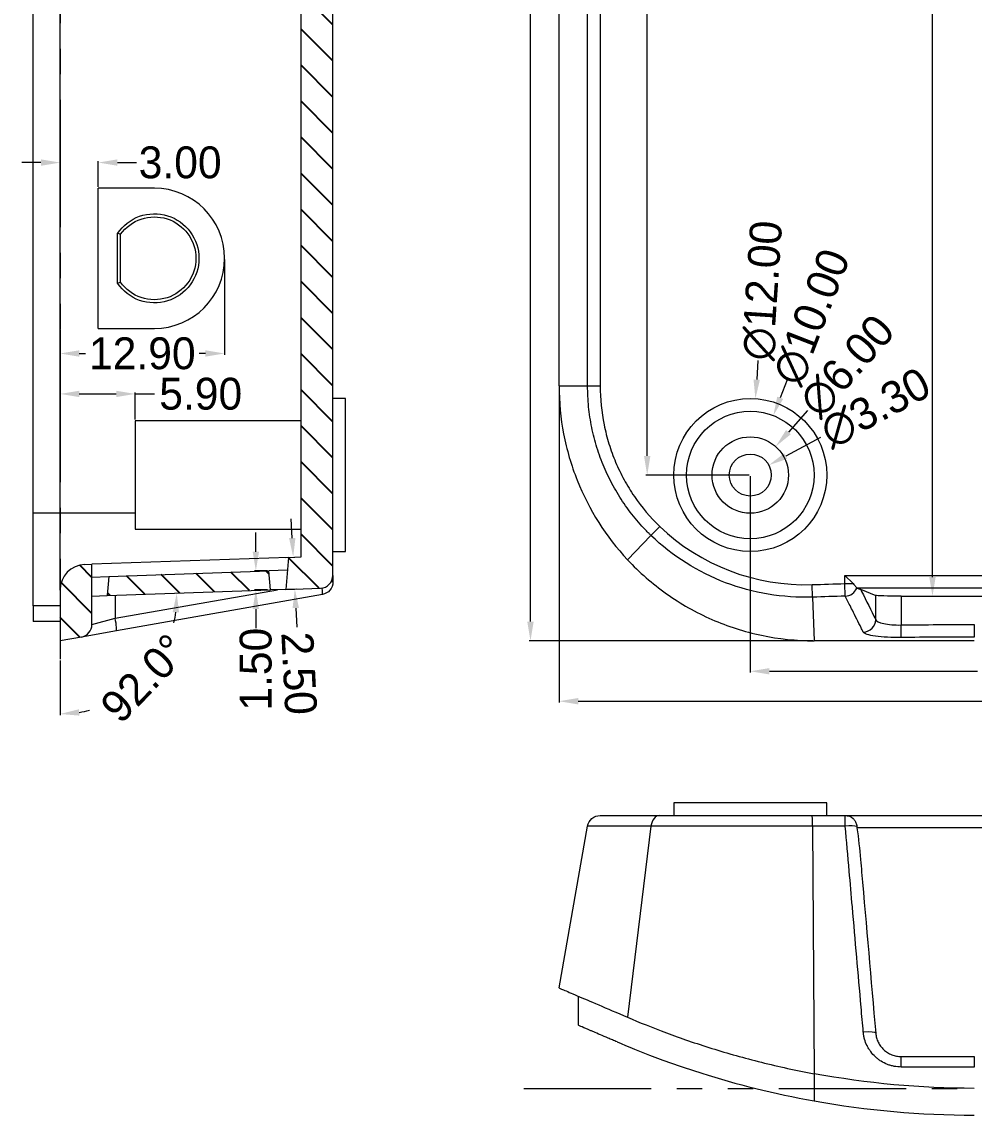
# Model space of a CAD drawing. Extents: x 18 to 718, y 389 to 747.
# Drawn here: x 361.7 to 436.4, y 488.4 to 574.2 of the extents above; entities that cross this region are included whole.
import ezdxf

# ---------------------------------------------------------------- set-up
doc = ezdxf.new("R2010")
doc.units = 0
doc.header["$MEASUREMENT"] = 0
doc.linetypes.add('PHANTOM', pattern=[2.5, 1.25, -0.25, 0.25, -0.25, 0.25, -0.25])
doc.layers.add('10', color=7, linetype='Continuous')
doc.layers.add('20', color=7, linetype='Continuous')
doc.dimstyles.new('1', dxfattribs={"dimtxt": 2.5, "dimasz": 1.5, "dimexe": 0.1, "dimexo": 0.1, "dimgap": 0.09, "dimtad": 0, "dimzin": 0, "dimdsep": 46, "dimtxsty": 'Standard', "dimcen": 0, "dimclrd": 4, "dimclre": 4, "dimclrt": 3, "dimadec": 1, "dimazin": 0, "dimtfac": 1, "dimtofl": 0, "dimtmove": 0, "dimatfit": 3, "dimfxl": 0, "dimtolj": 1, "dimtzin": 0, "dimlwd": 9, "dimlwe": 9, "dimarcsym": 0})

# ---------------------------------------------------------------- blocks, each defined once
blk = doc.blocks.new('HATCH5')
at = {"color": 200, "linetype": 'Continuous'}
for p, q in [((456.054, 802.414), (457.597, 803.955)), ((457.924, 801.455), (460.342, 803.87)), ((460.754, 801.455), (461.712, 802.412)), ((459.332, 800.034), (459.535, 800.237)), ((459.427, 797.303), (460.878, 798.752)), ((459.523, 794.571), (460.973, 796.02)), ((459.618, 791.839), (461.069, 793.288)), ((459.714, 789.107), (461.164, 790.556)), ((460.997, 787.562), (461.259, 787.825)), ((459.904, 783.644), (462.3, 786.038)), ((461.644, 782.555), (464.147, 785.055)), ((464.474, 782.555), (466.977, 785.055)), ((467.304, 782.555), (469.806, 785.055)), ((470.134, 782.555), (472.636, 785.055)), ((472.964, 782.555), (475.466, 785.055)), ((475.793, 782.555), (478.296, 785.055)), ((478.623, 782.555), (481.126, 785.055)), ((481.453, 782.555), (483.956, 785.055)), ((484.283, 782.555), (486.785, 785.055)), ((487.113, 782.555), (489.615, 785.055)), ((489.943, 782.555), (492.445, 785.055)), ((492.772, 782.555), (495.275, 785.055)), ((495.602, 782.555), (498.105, 785.055)), ((498.432, 782.555), (500.935, 785.055)), ((502.777, 784.068), (503.764, 785.055)), ((504.092, 782.555), (506.594, 785.055)), ((501.262, 782.555), (502.777, 784.068))]:
    blk.add_line(p, q, dxfattribs=at)
blk = doc.blocks.new('*D256')
at = {"color": 4, "linetype": 'Continuous', "lineweight": 9}
for p, q in [((430.767, 702.142), (433.228, 702.142)), ((433.128, 700.642), (433.128, 621.149)), ((433.128, 530.642), (433.128, 610.135)), ((430.767, 529.142), (433.228, 529.142))]:
    blk.add_line(p, q, dxfattribs=at)
for points in [[(432.878, 700.642), (433.378, 700.642), (433.128, 702.142)], [(432.878, 530.642), (433.378, 530.642), (433.128, 529.142)]]:
    blk.add_solid(points, dxfattribs=at)
at = {"layer": 'Defpoints', "color": 0, "linetype": 'Continuous', "lineweight": 9}
for p in [(430.667, 702.142), (433.128, 702.142), (430.667, 529.142)]:
    blk.add_point(p, dxfattribs=at)
at = {"color": 3, "linetype": 'Continuous', "lineweight": 9, "insert": (433.128, 615.642), "char_height": 2.5, "attachment_point": 5, "rotation": 90}
blk.add_mtext('\\A1;173.00', dxfattribs=at)
blk = doc.blocks.new('*D257')
at = {"color": 4, "linetype": 'Continuous', "lineweight": 9}
for p, q in [((418.734, 692.642), (410.647, 692.642)), ((410.747, 691.142), (410.747, 620.499)), ((410.747, 540.142), (410.747, 609.486)), ((418.734, 538.642), (410.647, 538.642))]:
    blk.add_line(p, q, dxfattribs=at)
for points in [[(410.497, 691.142), (410.997, 691.142), (410.747, 692.642)], [(410.497, 540.142), (410.997, 540.142), (410.747, 538.642)]]:
    blk.add_solid(points, dxfattribs=at)
at = {"layer": 'Defpoints', "color": 0, "linetype": 'Continuous', "lineweight": 9}
for p in [(410.747, 692.642), (418.834, 692.642), (418.834, 538.642)]:
    blk.add_point(p, dxfattribs=at)
at = {"color": 3, "linetype": 'Continuous', "lineweight": 9, "insert": (410.747, 614.993), "char_height": 2.5, "attachment_point": 5, "rotation": 90}
blk.add_mtext('\\A1;154.00', dxfattribs=at)
blk = doc.blocks.new('*D258')
at = {"color": 4, "linetype": 'Continuous', "lineweight": 9}
for p, q in [((423.734, 705.642), (401.49, 705.642)), ((401.59, 704.142), (401.59, 620.94)), ((401.59, 527.142), (401.59, 610.344)), ((423.734, 525.642), (401.49, 525.642))]:
    blk.add_line(p, q, dxfattribs=at)
for points in [[(401.34, 704.142), (401.84, 704.142), (401.59, 705.642)], [(401.34, 527.142), (401.84, 527.142), (401.59, 525.642)]]:
    blk.add_solid(points, dxfattribs=at)
at = {"layer": 'Defpoints', "color": 0, "linetype": 'Continuous', "lineweight": 9}
for p in [(423.834, 705.642), (401.59, 525.642), (423.834, 525.642)]:
    blk.add_point(p, dxfattribs=at)
at = {"color": 3, "linetype": 'Continuous', "lineweight": 9, "insert": (401.59, 615.642), "char_height": 2.5, "attachment_point": 5, "rotation": 90}
blk.add_mtext('\\A1;180.00', dxfattribs=at)
blk = doc.blocks.new('*D259')
at = {"color": 4, "linetype": 'Continuous', "lineweight": 9}
for p, q in [((418.834, 538.542), (418.834, 523.149)), ((463.834, 524.096), (463.834, 523.149)), ((420.334, 523.249), (436.661, 523.249)), ((462.334, 523.249), (446.007, 523.249))]:
    blk.add_line(p, q, dxfattribs=at)
for points in [[(420.334, 523.499), (420.334, 522.999), (418.834, 523.249)], [(462.334, 523.499), (462.334, 522.999), (463.834, 523.249)]]:
    blk.add_solid(points, dxfattribs=at)
at = {"layer": 'Defpoints', "color": 0, "linetype": 'Continuous', "lineweight": 9}
for p in [(418.834, 538.642), (463.834, 524.196), (463.834, 523.249)]:
    blk.add_point(p, dxfattribs=at)
at = {"color": 3, "linetype": 'Continuous', "lineweight": 9, "insert": (441.334, 523.249), "char_height": 2.5, "attachment_point": 5}
blk.add_mtext('\\A1;45.00', dxfattribs=at)
blk = doc.blocks.new('*D261')
at = {"color": 4, "linetype": 'Continuous', "lineweight": 9}
blk.add_line((424.352, 541.594), (421.611, 540.128), dxfattribs=at)
blk.add_solid([(421.494, 540.349), (421.729, 539.908), (420.289, 539.42)], dxfattribs=at)
at = {"layer": 'Defpoints', "color": 0, "linetype": 'Continuous', "lineweight": 9}
for p in [(420.289, 539.42), (417.379, 537.864)]:
    blk.add_point(p, dxfattribs=at)
at = {"color": 3, "linetype": 'Continuous', "lineweight": 9, "insert": (428.656, 543.897), "char_height": 2.5, "attachment_point": 5, "rotation": 28.14751}
blk.add_mtext('\\A1;∅3.30', dxfattribs=at)
blk = doc.blocks.new('*D262')
at = {"color": 4, "linetype": 'Continuous', "lineweight": 9}
blk.add_line((423.326, 543.696), (421.824, 542.006), dxfattribs=at)
blk.add_solid([(421.637, 542.172), (422.01, 541.839), (420.827, 540.884)], dxfattribs=at)
at = {"layer": 'Defpoints', "color": 0, "linetype": 'Continuous', "lineweight": 9}
for p in [(420.827, 540.884), (416.841, 536.4)]:
    blk.add_point(p, dxfattribs=at)
at = {"color": 3, "linetype": 'Continuous', "lineweight": 9, "insert": (426.431, 547.189), "char_height": 2.5, "attachment_point": 5, "rotation": 48.36741}
blk.add_mtext('\\A1;∅6.00', dxfattribs=at)
blk = doc.blocks.new('*D263')
at = {"color": 4, "linetype": 'Continuous', "lineweight": 9}
blk.add_line((421.724, 546.102), (421.182, 544.703), dxfattribs=at)
blk.add_solid([(420.949, 544.793), (421.416, 544.613), (420.64, 543.304)], dxfattribs=at)
at = {"layer": 'Defpoints', "color": 0, "linetype": 'Continuous', "lineweight": 9}
for p in [(420.64, 543.304), (417.028, 533.98)]:
    blk.add_point(p, dxfattribs=at)
at = {"color": 3, "linetype": 'Continuous', "lineweight": 9, "insert": (423.639, 551.042), "char_height": 2.5, "attachment_point": 5, "rotation": 68.82026}
blk.add_mtext('\\A1;∅10.00', dxfattribs=at)
blk = doc.blocks.new('*D264')
at = {"color": 4, "linetype": 'Continuous', "lineweight": 9}
blk.add_line((419.438, 547.622), (419.338, 546.125), dxfattribs=at)
blk.add_solid([(419.088, 546.142), (419.587, 546.108), (419.237, 544.629)], dxfattribs=at)
at = {"layer": 'Defpoints', "color": 0, "linetype": 'Continuous', "lineweight": 9}
for p in [(419.237, 544.629), (418.431, 532.656)]:
    blk.add_point(p, dxfattribs=at)
at = {"color": 3, "linetype": 'Continuous', "lineweight": 9, "insert": (419.808, 553.116), "char_height": 2.5, "attachment_point": 5, "rotation": 86.14896}
blk.add_mtext('\\A1;∅12.00', dxfattribs=at)
blk = doc.blocks.new('*D265')
at = {"color": 4, "linetype": 'Continuous', "lineweight": 9}
for p, q in [((403.834, 545.542), (403.834, 520.802)), ((523.834, 535.542), (523.834, 520.802)), ((405.334, 520.902), (458.536, 520.902)), ((522.334, 520.902), (469.132, 520.902))]:
    blk.add_line(p, q, dxfattribs=at)
for points in [[(405.334, 521.152), (405.334, 520.652), (403.834, 520.902)], [(522.334, 521.152), (522.334, 520.652), (523.834, 520.902)]]:
    blk.add_solid(points, dxfattribs=at)
at = {"layer": 'Defpoints', "color": 0, "linetype": 'Continuous', "lineweight": 9}
for p in [(403.834, 545.642), (523.834, 535.642), (523.834, 520.902)]:
    blk.add_point(p, dxfattribs=at)
at = {"color": 3, "linetype": 'Continuous', "lineweight": 9, "insert": (463.834, 520.902), "char_height": 2.5, "attachment_point": 5}
blk.add_mtext('\\A1;120.00', dxfattribs=at)
blk = doc.blocks.new('*D351')
at = {"color": 4, "linetype": 'Continuous', "lineweight": 9}
for p, q in [((380.048, 532.627), (380.048, 534.127)), ((380.961, 531.127), (379.948, 531.127)), ((380.961, 529.626), (379.948, 529.626)), ((380.048, 528.126), (380.048, 526.626))]:
    blk.add_line(p, q, dxfattribs=at)
for points in [[(379.798, 532.627), (380.298, 532.627), (380.048, 531.127)], [(379.798, 528.126), (380.298, 528.126), (380.048, 529.626)]]:
    blk.add_solid(points, dxfattribs=at)
at = {"layer": 'Defpoints', "color": 0, "linetype": 'Continuous', "lineweight": 9}
for p in [(381.061, 531.127), (380.048, 529.626), (381.061, 529.626)]:
    blk.add_point(p, dxfattribs=at)
at = {"color": 3, "linetype": 'Continuous', "lineweight": 9, "insert": (380.048, 523.411), "char_height": 2.5, "attachment_point": 5, "rotation": 90}
blk.add_mtext('\\A1;1.50', dxfattribs=at)
blk = doc.blocks.new('*D352')
at = {"color": 4, "linetype": 'Continuous', "lineweight": 9}
for p, q in [((382.903, 533.704), (382.828, 535.202)), ((382.366, 532.175), (383.078, 532.211)), ((382.491, 529.678), (383.204, 529.714)), ((383.179, 528.211), (383.254, 526.712))]:
    blk.add_line(p, q, dxfattribs=at)
for points in [[(383.153, 533.716), (382.654, 533.691), (382.978, 532.206)], [(383.429, 528.223), (382.929, 528.198), (383.104, 529.709)]]:
    blk.add_solid(points, dxfattribs=at)
at = {"layer": 'Defpoints', "color": 0, "linetype": 'Continuous', "lineweight": 9}
for p in [(382.266, 532.17), (382.391, 529.673), (383.104, 529.709)]:
    blk.add_point(p, dxfattribs=at)
at = {"color": 3, "linetype": 'Continuous', "lineweight": 9, "insert": (383.436, 523.085), "char_height": 2.5, "attachment_point": 5, "rotation": 272.87365}
blk.add_mtext('\\A1;2.50', dxfattribs=at)
blk = doc.blocks.new('*D353')
at = {"color": 4, "linetype": 'Continuous', "lineweight": 9}
blk.add_line((364.691, 524.096), (364.691, 519.798), dxfattribs=at)
for start, end in [(347.3886, 352.6033), (279.3967, 284.6114)]:
    blk.add_arc((364.691, 529.055), 9.156, start, end, dxfattribs=at)
for points in [[(373.522, 527.888), (374.021, 527.864), (373.842, 529.374)], [(366.207, 519.772), (366.166, 520.27), (364.691, 519.898)]]:
    blk.add_solid(points, dxfattribs=at)
at = {"layer": 'Defpoints', "color": 0, "linetype": 'Continuous', "lineweight": 9}
for p in [(364.691, 708.082), (368.391, 529.184), (381.191, 529.631), (364.691, 524.196), (369.362, 521.179)]:
    blk.add_point(p, dxfattribs=at)
at = {"color": 3, "linetype": 'Continuous', "lineweight": 9, "insert": (371.278, 522.694), "char_height": 2.5, "attachment_point": 5, "rotation": 46}
blk.add_mtext('\\A1;92.0°', dxfattribs=at)
blk = doc.blocks.new('*D355')
at = {"color": 4, "linetype": 'Continuous', "lineweight": 9}
for p, q in [((364.691, 542.992), (364.691, 545.106)), ((366.191, 545.006), (369.091, 545.006)), ((370.591, 542.992), (370.591, 545.106)), ((370.591, 545.006), (372.091, 545.006))]:
    blk.add_line(p, q, dxfattribs=at)
for points in [[(366.191, 545.256), (366.191, 544.756), (364.691, 545.006)], [(369.091, 545.256), (369.091, 544.756), (370.591, 545.006)]]:
    blk.add_solid(points, dxfattribs=at)
at = {"layer": 'Defpoints', "color": 0, "linetype": 'Continuous', "lineweight": 9}
for p in [(370.591, 545.006), (364.691, 542.892), (370.591, 542.892)]:
    blk.add_point(p, dxfattribs=at)
at = {"color": 3, "linetype": 'Continuous', "lineweight": 9, "insert": (375.723, 545.006), "char_height": 2.5, "attachment_point": 5}
blk.add_mtext('\\A1;5.90', dxfattribs=at)
blk = doc.blocks.new('*D356')
at = {"color": 4, "linetype": 'Continuous', "lineweight": 9}
for p, q in [((363.191, 563.153), (361.691, 563.153)), ((364.691, 561.242), (364.691, 563.253)), ((367.687, 561.242), (367.687, 563.253)), ((369.187, 563.153), (370.687, 563.153))]:
    blk.add_line(p, q, dxfattribs=at)
for points in [[(363.191, 563.403), (363.191, 562.903), (364.691, 563.153)], [(369.187, 563.403), (369.187, 562.903), (367.687, 563.153)]]:
    blk.add_solid(points, dxfattribs=at)
at = {"layer": 'Defpoints', "color": 0, "linetype": 'Continuous', "lineweight": 9}
for p in [(367.687, 563.153), (364.691, 561.142), (367.687, 561.142)]:
    blk.add_point(p, dxfattribs=at)
at = {"color": 3, "linetype": 'Continuous', "lineweight": 9, "insert": (374.11, 563.153), "char_height": 2.5, "attachment_point": 5}
blk.add_mtext('\\A1;3.00', dxfattribs=at)
blk = doc.blocks.new('*D357')
at = {"color": 4, "linetype": 'Continuous', "lineweight": 9}
for p, q in [((377.591, 555.542), (377.591, 548.077)), ((364.691, 550.042), (364.691, 548.077)), ((366.191, 548.177), (366.676, 548.177)), ((376.091, 548.177), (375.606, 548.177))]:
    blk.add_line(p, q, dxfattribs=at)
for points in [[(366.191, 548.427), (366.191, 547.927), (364.691, 548.177)], [(376.091, 548.427), (376.091, 547.927), (377.591, 548.177)]]:
    blk.add_solid(points, dxfattribs=at)
at = {"layer": 'Defpoints', "color": 0, "linetype": 'Continuous', "lineweight": 9}
for p in [(377.591, 555.642), (364.691, 550.142), (364.691, 548.177)]:
    blk.add_point(p, dxfattribs=at)
at = {"color": 3, "linetype": 'Continuous', "lineweight": 9, "insert": (371.141, 548.177), "char_height": 2.5, "attachment_point": 5}
blk.add_mtext('\\A1;12.90', dxfattribs=at)

msp = doc.modelspace()

# ---------------------------------------------------------------- linework, layer by layer
at = {"layer": '10', "color": 1, "linetype": 'PHANTOM', "lineweight": 9, "ltscale": 8}
for p, q in [((364.691, 708.082), (364.691, 524.196)), ((401.066, 490.534), (526.835, 490.534))]:
    msp.add_line(p, q, dxfattribs=at)
at = {"layer": '20', "color": 7, "linetype": 'Continuous', "lineweight": 9}
for p, q in [((362.591, 535.642), (362.591, 695.642)), ((364.691, 535.642), (364.691, 695.642)), ((403.834, 545.642), (403.834, 685.642)), ((406.073, 545.642), (406.073, 685.642)), ((407.057, 685.642), (407.057, 545.642)), ((386.091, 572.637), (386.091, 580.572)), ((383.591, 572.637), (383.591, 578.658)), ((383.591, 532.216), (383.591, 572.637)), ((386.091, 530.768), (386.091, 572.637)), ((372.091, 561.142), (367.687, 561.142)), ((367.687, 550.142), (367.687, 561.142)), ((369.197, 553.682), (369.197, 557.602)), ((369.441, 553.761), (369.441, 557.524)), ((367.687, 550.142), (372.091, 550.142)), ((403.834, 545.642), (406.073, 545.642)), ((406.073, 545.642), (407.057, 545.642)), ((387.091, 544.642), (386.091, 544.642)), ((387.091, 532.642), (387.091, 544.642)), ((370.591, 542.892), (370.591, 534.392)), ((383.591, 542.892), (370.591, 542.892)), ((364.691, 535.642), (362.591, 535.642)), ((362.591, 528.381), (362.591, 535.642)), ((370.592, 535.642), (364.691, 535.642)), ((364.691, 529.625), (364.691, 535.642)), ((370.591, 534.392), (383.591, 534.392)), ((411.046, 533.903), (411.73, 534.611)), ((411.046, 533.903), (409.207, 532.002)), ((386.091, 532.642), (387.091, 532.642)), ((382.611, 532.182), (367.191, 531.644)), ((382.611, 532.182), (382.391, 529.673)), ((382.611, 532.182), (383.591, 532.216)), ((366.622, 531.624), (367.191, 531.644)), ((367.191, 526.922), (367.191, 531.644)), ((368.523, 530.69), (381.061, 531.127)), ((382.523, 531.178), (381.061, 531.127)), ((381.191, 529.631), (381.061, 531.127)), ((367.191, 530.643), (368.523, 530.69)), ((368.523, 530.69), (368.391, 529.184)), ((386.091, 530.255), (385.95, 530.255)), ((386.091, 530.768), (386.091, 530.255)), ((423.722, 529.065), (423.69, 530.049)), ((426.264, 530.768), (513.404, 530.768)), ((426.264, 530.124), (426.264, 530.768)), ((426.908, 530.124), (426.264, 530.768)), ((426.264, 530.124), (426.908, 530.124)), ((426.29, 529.14), (426.264, 530.124)), ((364.691, 529.625), (364.691, 525.642)), ((367.191, 529.142), (368.391, 529.184)), ((368.391, 529.184), (381.191, 529.631)), ((369.017, 527.405), (381.753, 529.651)), ((369.017, 529.206), (369.017, 527.405)), ((385.265, 529.27), (369.104, 526.42)), ((382.391, 529.673), (381.191, 529.631)), ((382.391, 529.673), (385.126, 529.768)), ((512.522, 529.768), (427.204, 529.768)), ((427.483, 529.681), (428.674, 529.206)), ((428.674, 527.308), (428.674, 529.206)), ((430.667, 529.142), (464.434, 529.142)), ((430.667, 529.142), (430.667, 526.88)), ((364.691, 528.381), (362.591, 528.381)), ((362.591, 528.381), (362.591, 527.142)), ((423.722, 529.065), (423.834, 525.642)), ((367.191, 526.922), (369.017, 527.405)), ((364.691, 527.142), (362.591, 527.142)), ((430.681, 525.895), (430.667, 526.88)), ((436.395, 526.922), (436.395, 525.937)), ((366.365, 525.937), (364.691, 525.642)), ((369.104, 526.42), (366.365, 525.937)), ((418.834, 512.934), (412.834, 512.934)), ((412.834, 512.934), (412.834, 511.934)), ((424.834, 512.934), (418.834, 512.934)), ((424.834, 511.934), (424.834, 512.934)), ((426.264, 511.934), (513.404, 511.934)), ((403.834, 498.411), (406.073, 511.107)), ((411.046, 511.107), (409.207, 496.109)), ((423.722, 511.107), (423.834, 491.685)), ((512.522, 510.968), (427.204, 510.968)), ((405.334, 497.768), (405.334, 495.484)), ((436.395, 493.034), (436.395, 492.207)), ((423.834, 491.685), (423.834, 489.551))]:
    msp.add_line(p, q, dxfattribs=at)
for radius in [6, 5, 3, 1.65]:
    msp.add_circle((418.834, 538.642), radius, dxfattribs=at)
for centre, radius, start, end in [((372.091, 555.642), 5.5, 270, 90), ((366.691, 529.625), 2, 92, 180), ((385.091, 530.768), 1, 272, 0), ((366.191, 526.922), 1, 280, 0), ((436.395, 559.609), 71.176, 259.83493, 270)]:
    msp.add_arc(centre, radius, start, end, dxfattribs=at)
at = {"layer": '20', "color": 7, "linetype": 'Continuous', "lineweight": 9, "extrusion": (0, 0, -1)}
for centre, start, end in [((-385.091, 530.255), 180, 260), ((-407.057, 510.934), 10, 90), ((-426.264, 510.934), 90, 130.04672)]:
    msp.add_arc(centre, 1, start, end, dxfattribs=at)
at = {"layer": '20', "color": 7, "linetype": 'Continuous', "lineweight": 9}
for centre, major_axis, ratio, start_param, end_param in [((385.091, 530.255), (-0.174, 0.985), 0.085841, 3.141593, 4.195133), ((426.264, 530.124), (-0.894, -0.449), 0.981537, 1.138163, 2.30908), ((368.93, 527.405), (-0.174, 0.985), 0.085841, 3.141593, 4.697254), ((427.678, 527.308), (-0.894, -0.448), 0.981489, 1.135383, 2.669131), ((411.73, 510.934), (0, -1), 0.695264, 3.141593, 4.537856), ((423.69, 510.934), (0, -1), 0.032609, 1.745329, 3.141593), ((426.264, 510.934), (0, -1), 0.025831, 1.745329, 3.141593), ((426.264, 510.934), (-0.996, -0.087), 0.17091, 3.500985, 4.671901), ((427.678, 494.772), (-0.996, -0.087), 0.171189, 3.141593, 4.675341), ((430.667, 492.034), (0, -1), 0.014629, 1.745329, 3.141593)]:
    msp.add_ellipse(centre, major_axis=major_axis, ratio=ratio, start_param=start_param, end_param=end_param, dxfattribs=at)
at = {"layer": '20', "color": 7, "linetype": 'Continuous', "lineweight": 9, "extrusion": (0, 0, -1)}
msp.add_ellipse((430.667, 529.212), major_axis=(2, 0), ratio=0.034921, start_param=1.570796, end_param=3.054326, dxfattribs=at)
at = {"layer": '20', "color": 7, "linetype": 'Continuous', "lineweight": 9}
for points, knots in [([(369.197, 557.602), (369.629, 558.21), (370.228, 558.689), (371.624, 559.184), (372.406, 559.2), (373.82, 558.769), (374.462, 558.315), (375.34, 557.129), (375.587, 556.381), (375.588, 554.905), (375.342, 554.158), (374.462, 552.969), (373.824, 552.517), (372.406, 552.083), (371.631, 552.098), (370.227, 552.595), (369.629, 553.074), (369.197, 553.682)], [0, 0, 0, 0, 0.125, 0.125, 0.25, 0.25, 0.375, 0.375, 0.5, 0.5, 0.625, 0.625, 0.75, 0.75, 0.875, 0.875, 1, 1, 1, 1]), ([(369.441, 557.524), (369.838, 558.082), (370.413, 558.508), (371.71, 558.941), (372.428, 558.946), (373.73, 558.531), (374.312, 558.112), (375.119, 557.008), (375.341, 556.326), (375.341, 554.958), (375.119, 554.277), (374.312, 553.173), (373.73, 552.753), (372.428, 552.338), (371.71, 552.343), (370.413, 552.776), (369.838, 553.203), (369.441, 553.761)], [0, 0, 0, 0, 0.125, 0.125, 0.25, 0.25, 0.375, 0.375, 0.5, 0.5, 0.625, 0.625, 0.75, 0.75, 0.875, 0.875, 1, 1, 1, 1]), ([(369.441, 557.524), (369.401, 557.537), (369.36, 557.55), (369.319, 557.563), (369.279, 557.576), (369.238, 557.589), (369.197, 557.602)], [0, 0, 0, 0, 0.5, 0.5, 0.5, 1, 1, 1, 1]), ([(369.441, 553.761), (369.401, 553.748), (369.36, 553.735), (369.319, 553.722), (369.279, 553.709), (369.238, 553.695), (369.197, 553.682)], [0, 0, 0, 0, 0.5, 0.5, 0.5, 1, 1, 1, 1]), ([(403.834, 545.642), (403.834, 544.362), (403.956, 543.104), (404.431, 540.632), (404.79, 539.405), (406.181, 535.912), (407.522, 533.809), (409.207, 532.002)], [0, 0, 0, 0, 0.25, 0.25, 0.5, 0.5, 1, 1, 1, 1]), ([(411.046, 533.903), (410.997, 533.95), (410.947, 533.999), (410.85, 534.095), (410.705, 534.241), (410.374, 534.586), (410.101, 534.892), (409.573, 535.518), (409.241, 535.953), (408.621, 536.858), (408.336, 537.323), (407.816, 538.276), (407.58, 538.763), (407.158, 539.76), (406.971, 540.269), (406.728, 541.051), (406.654, 541.314), (406.517, 541.846), (406.456, 542.112), (406.292, 542.916), (406.21, 543.456), (406.1, 544.544), (406.073, 545.093), (406.073, 545.642)], [0, 0, 0, 0, 0.015625, 0.015625, 0.03125, 0.0625, 0.125, 0.125, 0.25, 0.25, 0.375, 0.375, 0.5, 0.5, 0.625, 0.625, 0.6875, 0.6875, 0.75, 0.75, 0.875, 0.875, 1, 1, 1, 1]), ([(407.057, 545.642), (407.057, 544.61), (407.16, 543.591), (407.416, 542.333), (407.473, 542.083), (407.601, 541.583), (407.672, 541.335), (407.9, 540.6), (408.075, 540.12), (408.472, 539.183), (408.693, 538.724), (409.182, 537.828), (409.45, 537.391), (410.325, 536.113), (410.988, 535.329), (411.73, 534.611)], [0, 0, 0, 0, 0.25, 0.25, 0.3125, 0.3125, 0.375, 0.375, 0.5, 0.5, 0.625, 0.625, 0.75, 0.75, 1, 1, 1, 1]), ([(423.722, 529.065), (421.4, 528.989), (419.053, 529.381), (414.745, 531.014), (412.725, 532.278), (411.046, 533.903)], [0, 0, 0, 0, 0.5, 0.5, 1, 1, 1, 1]), ([(409.207, 532.002), (410.133, 531.009), (411.149, 530.12), (413.366, 528.546), (414.57, 527.865), (417.065, 526.773), (418.36, 526.357), (421.053, 525.789), (422.458, 525.642), (423.834, 525.642)], [0, 0, 0, 0, 0.25, 0.25, 0.5, 0.5, 0.75, 0.75, 1, 1, 1, 1]), ([(426.908, 530.124), (426.948, 530.084), (426.984, 530.044), (427.048, 529.97), (427.076, 529.934), (427.124, 529.872), (427.143, 529.846), (427.174, 529.803), (427.185, 529.787), (427.191, 529.778)], [0, 0, 0, 0, 0.25, 0.25, 0.5, 0.5, 0.75, 0.75, 1, 1, 1, 1]), ([(427.7, 526.323), (427.643, 526.437), (427.586, 526.552), (427.529, 526.666), (427.3, 527.122), (427.072, 527.578), (426.843, 528.034), (426.762, 528.198), (426.68, 528.361), (426.598, 528.524), (426.495, 528.729), (426.392, 528.935), (426.29, 529.14)], [0, 0, 0, 0, 0.121465, 0.121465, 0.121465, 0.607327, 0.607327, 0.607327, 0.781153, 0.781153, 0.781153, 1, 1, 1, 1]), ([(427.483, 529.681), (427.512, 529.624), (427.541, 529.566), (427.57, 529.508), (427.938, 528.775), (428.306, 528.042), (428.674, 527.308)], [0, 0, 0, 0, 0.072936, 0.072936, 0.072936, 1, 1, 1, 1]), ([(428.674, 527.308), (428.717, 527.18), (428.943, 527.065), (429.667, 526.908), (430.161, 526.869), (430.667, 526.88)], [0, 0, 0, 0, 0.5, 0.5, 1, 1, 1, 1]), ([(430.681, 525.895), (429.929, 525.884), (429.195, 525.923), (428.108, 526.079), (427.764, 526.195), (427.7, 526.323)], [0, 0, 0, 0, 0.5, 0.5, 1, 1, 1, 1]), ([(426.908, 511.699), (426.972, 511.645), (427.026, 511.577), (427.07, 511.497), (427.113, 511.417), (427.147, 511.324), (427.168, 511.225), (427.179, 511.176), (427.186, 511.126), (427.191, 511.075)], [0, 0, 0, 0, 0.401395, 0.401395, 0.401395, 0.804727, 0.804727, 0.804727, 1, 1, 1, 1]), ([(411.046, 511.107), (410.997, 511.107), (410.947, 511.107), (410.85, 511.107), (410.705, 511.107), (410.374, 511.107), (410.101, 511.107), (409.573, 511.107), (409.241, 511.107), (408.621, 511.107), (408.336, 511.107), (407.816, 511.107), (407.58, 511.107), (407.158, 511.107), (406.971, 511.107), (406.728, 511.107), (406.654, 511.107), (406.517, 511.107), (406.456, 511.107), (406.292, 511.107), (406.21, 511.107), (406.1, 511.107), (406.075, 511.107), (406.07, 511.107)], [0, 0, 0, 0, 0.015625, 0.015625, 0.03125, 0.0625, 0.125, 0.125, 0.25, 0.25, 0.375, 0.375, 0.5, 0.5, 0.625, 0.625, 0.6875, 0.6875, 0.75, 0.75, 0.875, 0.875, 1, 1, 1, 1]), ([(423.722, 511.107), (423.65, 511.107), (423.576, 511.107), (423.431, 511.107), (423.212, 511.107), (422.994, 511.107), (422.558, 511.107), (422.267, 511.107), (421.398, 511.107), (420.82, 511.107), (419.957, 511.107), (419.67, 511.107), (419.103, 511.107), (418.259, 511.107), (417.437, 511.107), (416.36, 511.107), (415.832, 511.107), (414.794, 511.107), (414.283, 511.107), (413.298, 511.107), (412.823, 511.107), (412.136, 511.107), (411.911, 511.107), (411.471, 511.107), (411.256, 511.107), (411.046, 511.107)], [0, 0, 0, 0, 0.015625, 0.015625, 0.03125, 0.0625, 0.0625, 0.125, 0.125, 0.25, 0.25, 0.3125, 0.3125, 0.375, 0.5, 0.5, 0.625, 0.625, 0.75, 0.75, 0.875, 0.875, 0.9375, 0.9375, 1, 1, 1, 1]), ([(427.7, 494.946), (427.643, 495.6), (427.586, 496.254), (427.529, 496.909), (427.3, 499.526), (427.072, 502.143), (426.843, 504.761), (426.762, 505.697), (426.68, 506.634), (426.598, 507.57), (426.495, 508.749), (426.392, 509.928), (426.29, 511.107)], [0, 0, 0, 0, 0.121465, 0.121465, 0.121465, 0.607327, 0.607327, 0.607327, 0.781153, 0.781153, 0.781153, 1, 1, 1, 1]), ([(427.483, 508.477), (427.512, 508.146), (427.541, 507.815), (427.57, 507.484), (427.938, 503.275), (428.306, 499.067), (428.674, 494.859)], [0, 0, 0, 0, 0.072936, 0.072936, 0.072936, 1, 1, 1, 1]), ([(403.834, 498.409), (403.832, 498.416), (403.956, 498.359), (404.431, 498.155), (404.79, 498.001), (406.181, 497.405), (407.522, 496.831), (409.207, 496.109)], [0, 0, 0, 0, 0.25, 0.25, 0.5, 0.5, 1, 1, 1, 1]), ([(409.207, 496.109), (410.133, 495.713), (411.149, 495.302), (413.366, 494.475), (414.57, 494.059), (417.065, 493.281), (418.36, 492.915), (421.053, 492.245), (422.458, 491.94), (423.834, 491.685)], [0, 0, 0, 0, 0.25, 0.25, 0.5, 0.5, 0.75, 0.75, 1, 1, 1, 1]), ([(408.38, 494.179), (408.259, 494.231), (408.141, 494.281), (407.91, 494.38), (407.798, 494.428), (407.472, 494.568), (407.065, 494.742), (406.716, 494.892), (406.475, 494.995), (406.399, 495.027), (406.253, 495.09), (406.184, 495.12), (405.858, 495.259), (405.663, 495.343), (405.401, 495.455), (405.33, 495.485), (405.336, 495.483)], [0, 0, 0, 0, 0.0625, 0.0625, 0.125, 0.125, 0.25, 0.375, 0.375, 0.4375, 0.4375, 0.5, 0.5, 0.75, 0.75, 1, 1, 1, 1]), ([(430.681, 492.207), (430.493, 492.207), (430.308, 492.225), (430.035, 492.276), (429.945, 492.298), (429.766, 492.35), (429.676, 492.38), (429.416, 492.482), (429.251, 492.566), (429.015, 492.713), (428.939, 492.766), (428.791, 492.88), (428.719, 492.94), (428.516, 493.128), (428.393, 493.265), (428.227, 493.488), (428.175, 493.565), (428.079, 493.723), (428.034, 493.804), (427.914, 494.052), (427.848, 494.223), (427.774, 494.49), (427.753, 494.58), (427.72, 494.762), (427.708, 494.853), (427.7, 494.946)], [0, 0, 0, 0, 0.125, 0.125, 0.1875, 0.1875, 0.25, 0.25, 0.375, 0.375, 0.4375, 0.4375, 0.5, 0.5, 0.625, 0.625, 0.6875, 0.6875, 0.75, 0.75, 0.875, 0.875, 0.9375, 0.9375, 1, 1, 1, 1]), ([(428.674, 494.859), (428.685, 494.737), (428.707, 494.616), (428.772, 494.381), (428.815, 494.268), (428.895, 494.103), (428.924, 494.049), (428.988, 493.944), (429.023, 493.893), (429.133, 493.744), (429.215, 493.653), (429.396, 493.484), (429.496, 493.408), (429.706, 493.275), (429.816, 493.219), (429.991, 493.15), (430.051, 493.13), (430.171, 493.095), (430.232, 493.08), (430.416, 493.045), (430.54, 493.034), (430.667, 493.034)], [0, 0, 0, 0, 0.125, 0.125, 0.25, 0.25, 0.3125, 0.3125, 0.375, 0.375, 0.5, 0.5, 0.625, 0.625, 0.75, 0.75, 0.8125, 0.8125, 0.875, 0.875, 1, 1, 1, 1]), ([(408.38, 494.179), (409.224, 493.818), (410.225, 493.409), (412.454, 492.57), (413.709, 492.131), (417.697, 490.877), (420.743, 490.105), (423.834, 489.551)], [0, 0, 0, 0, 0.25, 0.25, 0.5, 0.5, 1, 1, 1, 1])]:
    msp.add_open_spline(points, degree=3, knots=knots, dxfattribs=at)
for points in [[(411.73, 534.611), (414.902, 531.543), (419.281, 529.905), (423.69, 530.049)], [(423.69, 530.049), (424.548, 530.077), (425.406, 530.102), (426.264, 530.124)], [(426.29, 529.14), (425.434, 529.118), (424.578, 529.093), (423.722, 529.065)], [(427.191, 529.778), (427.195, 529.773), (427.199, 529.77), (427.204, 529.768)], [(427.204, 529.768), (427.318, 529.74), (427.41, 529.71), (427.483, 529.681)], [(430.667, 526.88), (432.576, 526.908), (434.486, 526.922), (436.395, 526.922)], [(436.395, 525.937), (434.491, 525.937), (432.586, 525.923), (430.681, 525.895)], [(436.395, 525.642), (432.185, 525.642), (427.974, 525.642), (423.834, 525.642)], [(407.055, 511.934), (407.06, 511.934), (408.761, 511.934), (411.73, 511.934)], [(411.73, 511.934), (414.902, 511.934), (419.281, 511.934), (423.69, 511.934)], [(423.69, 511.934), (424.548, 511.934), (425.406, 511.934), (426.264, 511.934)], [(426.29, 511.107), (425.434, 511.107), (424.578, 511.107), (423.722, 511.107)], [(427.191, 511.075), (427.195, 511.04), (427.199, 511.004), (427.204, 510.968)], [(427.204, 510.968), (427.318, 510.14), (427.41, 509.31), (427.483, 508.477)], [(430.667, 493.034), (432.576, 493.034), (434.486, 493.034), (436.395, 493.034)], [(436.395, 490.534), (432.185, 490.534), (427.974, 490.92), (423.834, 491.685)], [(436.395, 492.207), (434.491, 492.207), (432.586, 492.207), (430.681, 492.207)]]:
    msp.add_open_spline(points, degree=3, dxfattribs=at)

# ---------------------------------------------------------------- block references
at = {"layer": '20', "color": 200, "linetype": 'Continuous', "lineweight": 9, "rotation": 90}
msp.add_blockref('HATCH5', (1168.647, 69.86), dxfattribs=at)

# ---------------------------------------------------------------- dimensions: what is measured, and where the dimension line sits
at = {"color": 6, "linetype": 'Continuous', "lineweight": 9}
dim = msp.add_angular_dim_2l(base=(369.362, 521.179), line1=((368.391, 529.184), (381.191, 529.631)), line2=((364.691, 708.082), (364.691, 524.196)), dimstyle='1', dxfattribs=at)
dim.commit()
dim.dimension.update_dxf_attribs({"geometry": '*D353', "text_midpoint": (371.278, 522.694)})
at = {"color": 7, "linetype": 'Continuous', "lineweight": 9}
for base, p1, p2, picture, middle in [((401.59, 525.642), (423.834, 705.642), (423.834, 525.642), '*D258', (401.59, 615.642)), ((433.128, 702.142), (430.667, 529.142), (430.667, 702.142), '*D256', (433.128, 615.642))]:
    dim = msp.add_linear_dim(base=base, p1=p1, p2=p2, angle=90, dimstyle='1', dxfattribs=at)
    dim.commit()
    dim.dimension.update_dxf_attribs({"geometry": picture, "text_midpoint": middle})
dim = msp.add_linear_dim(base=(410.747, 692.642), p1=(418.834, 538.642), p2=(418.834, 692.642), angle=90, dimstyle='1', dxfattribs=at)
dim.commit()
dim.dimension.update_dxf_attribs({"geometry": '*D257', "text_midpoint": (410.747, 614.993), "dimtype": 160})
at = {"color": 6, "linetype": 'Continuous', "lineweight": 9}
for base, p1, p2, picture, middle in [((367.687, 563.153), (364.691, 561.142), (367.687, 561.142), '*D356', (374.11, 563.153)), ((364.691, 548.177), (377.591, 555.642), (364.691, 550.142), '*D357', (371.141, 548.177)), ((370.591, 545.006), (364.691, 542.892), (370.591, 542.892), '*D355', (375.723, 545.006))]:
    dim = msp.add_linear_dim(base=base, p1=p1, p2=p2, dimstyle='1', dxfattribs=at)
    dim.commit()
    dim.dimension.update_dxf_attribs({"geometry": picture, "text_midpoint": middle})
at = {"color": 7, "linetype": 'Continuous', "lineweight": 9}
for p1, p2, picture, middle in [((418.431, 532.656), (419.237, 544.629), '*D264', (419.808, 553.116)), ((417.028, 533.98), (420.64, 543.304), '*D263', (423.639, 551.042))]:
    dim = msp.add_diameter_dim_2p(p1=p1, p2=p2, dimstyle='1', dxfattribs=at)
    dim.commit()
    dim.dimension.update_dxf_attribs({"geometry": picture, "text_midpoint": middle})
for p1, p2, picture, middle in [((416.841, 536.4), (420.827, 540.884), '*D262', (426.431, 547.189)), ((417.379, 537.864), (420.289, 539.42), '*D261', (428.656, 543.897))]:
    dim = msp.add_diameter_dim_2p(p1=p1, p2=p2, dimstyle='1', dxfattribs=at)
    dim.commit()
    dim.dimension.update_dxf_attribs({"geometry": picture, "text_midpoint": middle, "dimtype": 163})
for base, p1, p2, picture, middle in [((523.834, 520.902), (403.834, 545.642), (523.834, 535.642), '*D265', (463.834, 520.902)), ((463.834, 523.249), (418.834, 538.642), (463.834, 524.196), '*D259', (441.334, 523.249))]:
    dim = msp.add_linear_dim(base=base, p1=p1, p2=p2, dimstyle='1', dxfattribs=at)
    dim.commit()
    dim.dimension.update_dxf_attribs({"geometry": picture, "text_midpoint": middle})
at = {"color": 6, "linetype": 'Continuous', "lineweight": 9}
for p1, p2, distance, picture, middle in [((382.266, 532.17), (382.391, 529.673), 0.713, '*D352', (383.436, 523.085)), ((381.061, 531.127), (381.061, 529.626), -1.012, '*D351', (380.048, 523.411))]:
    dim = msp.add_aligned_dim(p1=p1, p2=p2, distance=distance, dimstyle='1', dxfattribs=at)
    dim.commit()
    dim.dimension.update_dxf_attribs({"geometry": picture, "text_midpoint": middle})

doc.saveas('drawing.dxf')
